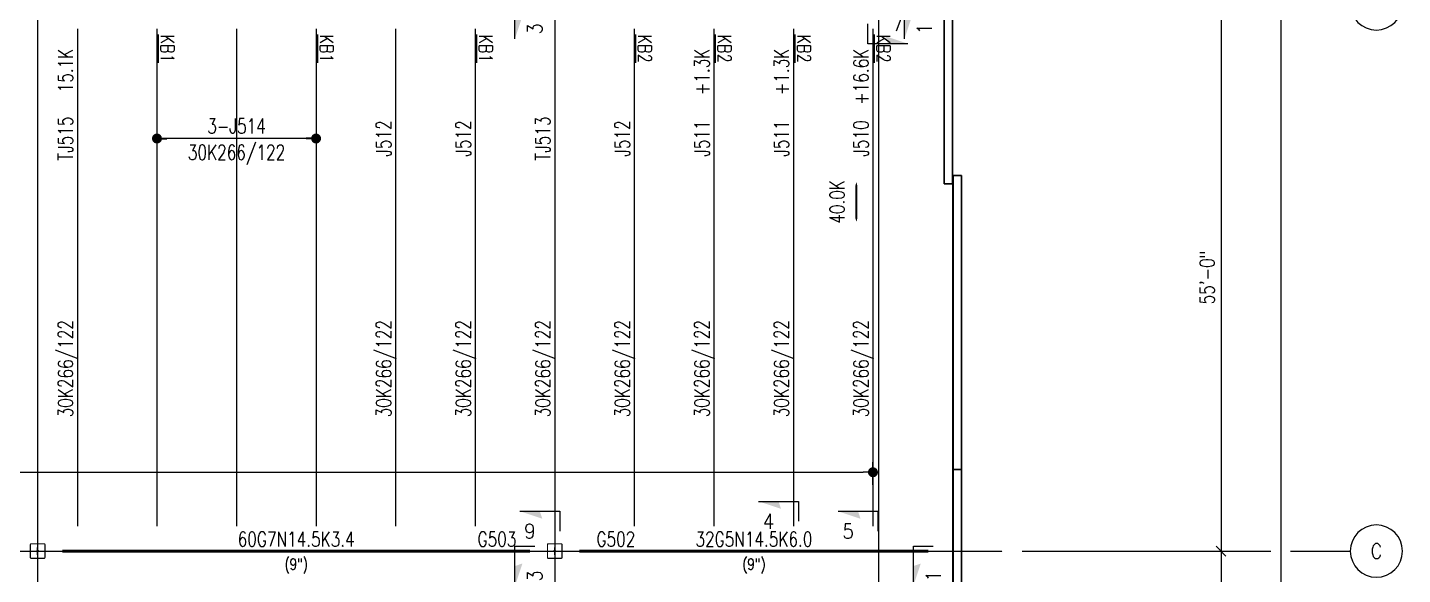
# Model space of a CAD drawing. Extents: x -14553 to 17595, y -13361 to 12610.
# Drawn here: x 7332 to 8991, y -1408 to -748 of the extents above; entities that cross this region are included whole.
import ezdxf
from ezdxf.enums import TextEntityAlignment as Align
from ezdxf.lldxf.tags import DXFTag

# ---------------------------------------------------------------- set-up
doc = ezdxf.new("R2010")
doc.units = 0
doc.header["$LTSCALE"] = 0.5
doc.header["$MEASUREMENT"] = 0
doc.linetypes.add('CENTER', pattern=[2, 1.25, -0.25, 0.25, -0.25])
doc.layers.get('0').update_dxf_attribs({"linetype": 'CONTINUOUS'})
doc.layers.get('DEFPOINTS').update_dxf_attribs({"linetype": 'CONTINUOUS'})
for name, color, linetype in [('BRIDGING-KB', 140, 'CONTINUOUS'), ('Girder-Widths', 54, 'CONTINUOUS'), ('Grid-Bubbles', 2, 'CONTINUOUS'), ('Section-Cuts', 2, 'CONTINUOUS')]:
    doc.layers.add(name, color=color, linetype=linetype)
for name, color, linetype, lineweight in [('CMU-Walls', 254, 'CONTINUOUS', 30), ('Columns', 41, 'CONTINUOUS', 40), ('Dim-Grid', 11, 'CONTINUOUS', 20), ('Girder-Marks', 50, 'CONTINUOUS', 35), ('Girders', 4, 'CONTINUOUS', 50), ('Grid-Lines', 251, 'CENTER', 5), ('Joist-Dims', 11, 'CONTINUOUS', 20), ('Joist-Loads', 50, 'CONTINUOUS', 18), ('Joist-Marks', 50, 'CONTINUOUS', 35), ('Joists', 1, 'CONTINUOUS', 15), ('Load-Key', 140, 'CONTINUOUS', 35)]:
    doc.layers.add(name, color=color, linetype=linetype, lineweight=lineweight)
doc.layers.add('ESFR - 6in MAINS', color=7, linetype='ESFR 6 MAINS', lineweight=9, true_color=0xc6c7c4)
doc.styles.add('NORMAL', font='simplex.shx', dxfattribs={"width": 0.75})
doc.styles.add('SECTION-ARROWS', font='simplex.shx', dxfattribs={"width": 0.75})
doc.styles.add('SECTION-ATTRIB-BOLD', font='simplex.shx', dxfattribs={"width": 0.75})
doc.styles.get("Standard").update_dxf_attribs({"font": 'SIMPLEX.SHX', "width": 0.75})
tags = doc.linetypes.add('ESFR 6 MAINS', pattern='A,0.25,-0.1,0,-0.1,0.25,-0.1,0,-0.1,["(6)",Standard,S=0.05,R=0,X=-0.05,Y=-0.025],-0.1,0,-0.1', length=1.1).pattern_tags.tags
tags[18] = DXFTag(74, 10)
doc.dimstyles.new('NMBS T192', dxfattribs={"dimscale": 192, "dimtxt": 0.09375, "dimasz": 0.0625, "dimexe": 0.0625, "dimexo": 0.125, "dimgap": 0.03125, "dimtad": 1, "dimdec": 4, "dimrnd": 0.0625, "dimzin": 3, "dimdsep": 46, "dimlunit": 4, "dimtxsty": 'Standard', "dimblk1": 'OBLIQUE', "dimblk2": 'OBLIQUE', "dimsah": 1, "dimcen": -0.125, "dimclrt": 2, "dimadec": 0, "dimazin": 0, "dimtfac": 0.625, "dimtdec": 4, "dimtmove": 0, "dimatfit": 2, "dimfxl": 0.0625, "dimtvp": 0.7, "dimtolj": 1, "dimtzin": 3, "dimarcsym": 0})
doc.dimstyles.new('NMBS T192 Dots', dxfattribs={"dimscale": 192, "dimtxt": 0.09375, "dimasz": 0.0625, "dimexe": 0.0625, "dimexo": 0.125, "dimgap": 0.03125, "dimtad": 1, "dimdec": 4, "dimrnd": 0.0625, "dimzin": 3, "dimdsep": 46, "dimlunit": 4, "dimtxsty": 'Standard', "dimblk": 'DOT', "dimcen": -0.125, "dimse1": 1, "dimse2": 1, "dimclrd": 4, "dimclrt": 50, "dimadec": 0, "dimazin": 0, "dimtfac": 0.625, "dimtdec": 4, "dimtmove": 0, "dimatfit": 2, "dimldrblk": 'OBLIQUE', "dimfxl": 0.0625, "dimtvp": 0.7, "dimtolj": 1, "dimtzin": 3, "dimarcsym": 0})

# ---------------------------------------------------------------- blocks, each defined once
blk = doc.blocks.new('Grid-Bub')
at = {"color": 0}
blk.add_circle((0, 0), 0.1641, dxfattribs=at)
at = {"style": 'SECTION-ATTRIB-BOLD', "width": 0.875}
blk.add_attdef('LABEL', text='', height=0.0938, dxfattribs=at).set_placement((0, 0), align=Align.MIDDLE_CENTER)
blk = doc.blocks.new('_OBLIQUE')
at = {"color": 0, "linetype": 'ByBlock'}
blk.add_line((-0.5, -0.5), (0.5, 0.5), dxfattribs=at)
blk = doc.blocks.new('*D44')
at = {"layer": 'DEFPOINTS', "color": 0, "transparency": 16777216}
for p in [(8508, -720), (8508, -1380), (8772, -1380)]:
    blk.add_point(p, dxfattribs=at)
at = {"layer": 'Dim-Grid', "color": 0, "lineweight": -2, "transparency": 16777216}
for p, q in [((8532, -720), (8784, -720)), ((8772, -720), (8772, -1380)), ((8532, -1380), (8784, -1380))]:
    blk.add_line(p, q, dxfattribs=at)
at = {"layer": 'Dim-Grid', "color": 0, "lineweight": -2, "transparency": 16777216, "xscale": 12, "yscale": 12, "zscale": 12}
for p, rotation in [((8772, -720), 90), ((8772, -1380), 270)]:
    blk.add_blockref('_OBLIQUE', p, dxfattribs=dict(at, rotation=rotation))
at = {"layer": 'Dim-Grid', "color": 2, "transparency": 16777216, "insert": (8755.3, -1050), "char_height": 18, "attachment_point": 5, "rotation": 90}
blk.add_mtext('\\A1;55\'-0"', dxfattribs=at)
blk = doc.blocks.new('*D45')
at = {"layer": 'DEFPOINTS', "color": 0, "transparency": 16777216}
for p in [(8508, -1380), (8508, -2040), (8772, -2040)]:
    blk.add_point(p, dxfattribs=at)
at = {"layer": 'Dim-Grid', "color": 0, "lineweight": -2, "transparency": 16777216}
for p, q in [((8532, -1380), (8784, -1380)), ((8772, -1380), (8772, -2040)), ((8532, -2040), (8784, -2040))]:
    blk.add_line(p, q, dxfattribs=at)
at = {"layer": 'Dim-Grid', "color": 0, "lineweight": -2, "transparency": 16777216, "xscale": 12, "yscale": 12, "zscale": 12}
for p, rotation in [((8772, -1380), 90), ((8772, -2040), 270)]:
    blk.add_blockref('_OBLIQUE', p, dxfattribs=dict(at, rotation=rotation))
at = {"layer": 'Dim-Grid', "color": 2, "transparency": 16777216, "insert": (8755.3, -1710), "char_height": 18, "attachment_point": 5, "rotation": 90}
blk.add_mtext('\\A1;55\'-0"', dxfattribs=at)
blk = doc.blocks.new('*D41')
at = {"layer": 'DEFPOINTS', "color": 0, "transparency": 16777216}
for p in [(8508, 0), (8508, -5400), (8844, -5400)]:
    blk.add_point(p, dxfattribs=at)
at = {"layer": 'Dim-Grid', "color": 0, "lineweight": -2, "transparency": 16777216}
for p, q in [((8532, 0), (8856, 0)), ((8844, 0), (8844, -5400)), ((8532, -5400), (8856, -5400))]:
    blk.add_line(p, q, dxfattribs=at)
at = {"layer": 'Dim-Grid', "color": 0, "lineweight": -2, "transparency": 16777216, "xscale": 12, "yscale": 12, "zscale": 12}
for p, rotation in [((8844, 0), 90), ((8844, -5400), 270)]:
    blk.add_blockref('_OBLIQUE', p, dxfattribs=dict(at, rotation=rotation))
at = {"layer": 'Dim-Grid', "color": 2, "transparency": 16777216, "insert": (8827.3, -2700), "char_height": 18, "attachment_point": 5, "rotation": 90}
blk.add_mtext('\\A1;450\'-0"', dxfattribs=at)
blk = doc.blocks.new('Tube')
at = {"lineweight": 15}
for p, q in [((-0.031, 0), (0.031, 0)), ((0, -0.031), (0, 0.031))]:
    blk.add_line(p, q, dxfattribs=at)
at = {"color": 0, "linetype": 'ByBlock', "const_width": 0.0104}
blk.add_lwpolyline([(-0.053, 0.061), (0.053, 0.061, -0.414214), (0.061, 0.053), (0.061, -0.053, -0.414214), (0.053, -0.061), (-0.053, -0.061, -0.414214), (-0.061, -0.053), (-0.061, 0.053, -0.414214)], format="xyb", close=True, dxfattribs=at)
blk.add_point((0, 0))
blk = doc.blocks.new('_DOT')
at = {"color": 0, "linetype": 'ByBlock'}
blk.add_line((-0.5, 0), (-1, 0), dxfattribs=at)
at = {"color": 0, "linetype": 'ByBlock', "const_width": 0.5}
blk.add_lwpolyline([(-0.25, 0, 1), (0.25, 0, 1)], format="xyb", close=True, dxfattribs=at)
blk = doc.blocks.new('*D103')
at = {"layer": 'DEFPOINTS', "color": 0, "transparency": 16777216}
for p in [(8352, -1284.9), (4224, -1324), (8352, -1324)]:
    blk.add_point(p, dxfattribs=at)
at = {"layer": 'Joist-Dims', "color": 0, "lineweight": -2, "transparency": 16777216}
for p, q in [((4224, -1300), (4224, -1272.9)), ((8352, -1300), (8352, -1272.9)), ((4236, -1284.9), (8340, -1284.9))]:
    blk.add_line(p, q, dxfattribs=at)
at = {"layer": 'Joist-Dims', "color": 0, "lineweight": -2, "transparency": 16777216, "xscale": 12, "yscale": 12, "zscale": 12, "rotation": 180}
blk.add_blockref('_DOT', (4224, -1284.9), dxfattribs=at)
at = {"layer": 'Joist-Dims', "color": 0, "lineweight": -2, "transparency": 16777216, "xscale": 12, "yscale": 12, "zscale": 12}
blk.add_blockref('_DOT', (8352, -1284.9), dxfattribs=at)
at = {"layer": 'Joist-Dims', "color": 2, "transparency": 16777216, "insert": (6288, -1269.9), "char_height": 18, "attachment_point": 5}
blk.add_mtext('\\A1;5', dxfattribs=at)
blk = doc.blocks.new('DOT')
at = {"color": 0, "linetype": 'ByBlock'}
blk.add_line((-0.5, 0), (-1, 0), dxfattribs=at)
at = {"color": 0, "linetype": 'ByBlock', "const_width": 0.5}
blk.add_lwpolyline([(-0.25, 0, 1), (0.25, 0, 1)], format="xyb", close=True, dxfattribs=at)
blk = doc.blocks.new('JDS_SectArrow')
at = {"layer": 'Section-Cuts'}
for p, q in [((0.25, 0.21875), (0.25, -0.03125)), ((0.25, -0.03125), (0.125, -0.03125))]:
    blk.add_line(p, q, dxfattribs=at)
blk.add_solid([(0.203125, 0.078125), (0.25, 0.21875), (0.25, 0.09375), (0.25, 0.21875)], dxfattribs=at)
at = {"layer": 'Section-Cuts', "color": 140, "lineweight": 30, "style": 'SECTION-ARROWS', "width": 0.875, "flags": 8}
blk.add_attdef('SECT', text='', height=0.09375, rotation=90, dxfattribs=at).set_placement((0.125, 0.15625), align=Align.MIDDLE_CENTER)
blk = doc.blocks.new('*D346')
at = {"layer": 'DEFPOINTS', "color": 0, "transparency": 16777216}
for p in [(7488, -882.4), (7488, -882.4), (7680, -882.4)]:
    blk.add_point(p, dxfattribs=at)
at = {"layer": 'Joist-Marks', "color": 4, "lineweight": -2, "transparency": 16777216}
blk.add_line((7668, -882.4), (7500, -882.4), dxfattribs=at)
at = {"layer": 'Joist-Marks', "color": 4, "lineweight": -2, "transparency": 16777216, "xscale": 12, "yscale": 12, "zscale": 12, "rotation": 180}
blk.add_blockref('_DOT', (7488, -882.4), dxfattribs=at)
at = {"layer": 'Joist-Marks', "color": 4, "lineweight": -2, "transparency": 16777216, "xscale": 12, "yscale": 12, "zscale": 12}
blk.add_blockref('_DOT', (7680, -882.4), dxfattribs=at)
at = {"layer": 'Joist-Marks', "color": 50, "transparency": 16777216, "char_height": 18, "attachment_point": 5}
for s, insert in [('\\A1;3-J514', (7584, -867.4)), ('\\A1;30K266/122', (7584, -902.1))]:
    blk.add_mtext(s, dxfattribs=dict(at, insert=insert))

msp = doc.modelspace()

# ---------------------------------------------------------------- linework, layer by layer
at = {"layer": 'CMU-Walls'}
for p, q in [((8448, -63), (8448, -936.875)), ((8438, -73), (8438, -936.875)), ((8448.75, -926.875), (8458.75, -926.875)), ((8448.75, -926.875), (8448.75, -2700)), ((8458.75, -926.875), (8458.75, -2700)), ((8438, -936.875), (8448, -936.875)), ((8448.75, -1281.5), (8458.75, -1281.5))]:
    msp.add_line(p, q, dxfattribs=at)
at = {"layer": 'Dim-Grid'}
for p, q in [((8784, -1380), (8832, -1380)), ((8856, -1380), (8928, -1380))]:
    msp.add_line(p, q, dxfattribs=at)
at = {"layer": 'ESFR - 6in MAINS'}
msp.add_line((8359, -2789), (8359, -78.01509), dxfattribs=at)
at = {"layer": 'Girders'}
for p, q in [((7938, -1380), (7374, -1380)), ((7998, -1380), (8418.75, -1380))]:
    msp.add_line(p, q, dxfattribs=at)
at = {"layer": 'Grid-Lines'}
for p, q in [((7344, 60), (7344, -5460)), ((7968, 60), (7968, -5460)), ((8448, 60), (8448, -5460)), ((-60, -1380), (8508, -1380))]:
    msp.add_line(p, q, dxfattribs=at)
at = {"layer": 'Joists', "color": 6}
msp.add_line((7392, -750), (7392, -1350), dxfattribs=at)
at = {"layer": 'Joists'}
for p, q in [((7488, -750), (7488, -1350)), ((7584, -750), (7584, -1350)), ((7680, -750), (7680, -1350)), ((7776, -750), (7776, -1350)), ((7872, -750), (7872, -1350)), ((7968, -750), (7968, -1350)), ((8064, -750), (8064, -1350)), ((8160, -750), (8160, -1350)), ((8256, -750), (8256, -1350)), ((8352, -750), (8352, -1350))]:
    msp.add_line(p, q, dxfattribs=at)
at = {"layer": 'Load-Key', "color": 2}
msp.add_lwpolyline([(8331.99843, -982.85564, 0, 9, 0), (8331.99843, -966.35564, 2.4, 2.4, 0), (8331.99843, -951.35564, 9, 0, 0), (8331.99843, -934.85564, 0, 0, 0)], format="xyseb", dxfattribs=at)

# ---------------------------------------------------------------- block references
at = {"layer": 'Columns', "xscale": 144, "yscale": 144}
for p in [(7344, -1380), (7968, -1380)]:
    msp.add_blockref('Tube', p, dxfattribs=at)
at = {"layer": 'Grid-Bubbles'}
ref = msp.add_blockref('Grid-Bub', (8959.5, -720), dxfattribs=dict(at, xscale=-192, yscale=192))
ref.add_attrib('LABEL', 'B', dxfattribs={"layer": '0', "height": 18.00005, "style": 'SECTION-ATTRIB-BOLD', "width": 0.875}).set_placement((8959.5, -720), align=Align.MIDDLE_CENTER)
ref = msp.add_blockref('Grid-Bub', (8959.5, -1380), dxfattribs=dict(at, xscale=-192, yscale=192))
ref.add_attrib('LABEL', 'C', dxfattribs={"layer": '0', "height": 18.00005, "style": 'SECTION-ATTRIB-BOLD', "width": 0.875}).set_placement((8959.5, -1380), align=Align.MIDDLE_CENTER)
at = {"layer": 'Section-Cuts'}
ref = msp.add_blockref('JDS_SectArrow', (7968, -720), dxfattribs=dict(at, xscale=192, yscale=192, rotation=179.9999999999998))
ref.add_attrib('SECT', '3', dxfattribs={"color": 140, "lineweight": 30, "height": 18, "rotation": 90, "style": 'SECTION-ARROWS', "width": 0.875}).set_placement((7944, -750), align=Align.MIDDLE_CENTER)
ref = msp.add_blockref('JDS_SectArrow', (8438, -720), dxfattribs=dict(at, xscale=192, yscale=192, rotation=179.9999999999998))
ref.add_attrib('SECT', '1', dxfattribs={"color": 140, "lineweight": 30, "height": 18, "rotation": 90, "style": 'SECTION-ARROWS', "width": 0.875}).set_placement((8414, -750), align=Align.MIDDLE_CENTER)
ref = msp.add_blockref('JDS_SectArrow', (8352, -720), dxfattribs=dict(at, xscale=192, yscale=192, rotation=269.9999999999997))
ref.add_attrib('SECT', '7', dxfattribs={"color": 140, "lineweight": 30, "height": 18, "style": 'SECTION-ARROWS', "width": 0.875}).set_placement((8382, -744), align=Align.MIDDLE_CENTER)
ref = msp.add_blockref('JDS_SectArrow', (8256, -1368.01381), dxfattribs=dict(at, xscale=192, yscale=192, rotation=89.99999999999991))
ref.add_attrib('SECT', '4', dxfattribs={"color": 140, "lineweight": 30, "height": 18, "style": 'SECTION-ARROWS', "width": 0.875}).set_placement((8226, -1344.01381), align=Align.MIDDLE_CENTER)
ref = msp.add_blockref('JDS_SectArrow', (7968, -1380), dxfattribs=dict(at, xscale=192, yscale=192, rotation=89.99999999999991))
ref.add_attrib('SECT', '9', dxfattribs={"color": 140, "lineweight": 30, "height": 18, "style": 'SECTION-ARROWS', "width": 0.875}).set_placement((7938, -1356), align=Align.MIDDLE_CENTER)
ref = msp.add_blockref('JDS_SectArrow', (8352, -1380), dxfattribs=dict(at, xscale=192, yscale=192, rotation=89.99999999999991))
ref.add_attrib('SECT', '5', dxfattribs={"color": 140, "lineweight": 30, "height": 18, "style": 'SECTION-ARROWS', "width": 0.875}).set_placement((8322, -1356), align=Align.MIDDLE_CENTER)
ref = msp.add_blockref('JDS_SectArrow', (7968, -1380), dxfattribs=dict(at, xscale=192, yscale=192, rotation=179.9999999999998))
ref.add_attrib('SECT', '3', dxfattribs={"color": 140, "lineweight": 30, "height": 18, "rotation": 90, "style": 'SECTION-ARROWS', "width": 0.875}).set_placement((7944, -1410), align=Align.MIDDLE_CENTER)
ref = msp.add_blockref('JDS_SectArrow', (8448.75, -1380), dxfattribs=dict(at, xscale=192, yscale=192, rotation=179.9999999999998))
ref.add_attrib('SECT', '1', dxfattribs={"color": 140, "lineweight": 30, "height": 18, "rotation": 90, "style": 'SECTION-ARROWS', "width": 0.875}).set_placement((8424.75, -1410), align=Align.MIDDLE_CENTER)

# ---------------------------------------------------------------- texts
at = {"layer": 'BRIDGING-KB', "style": 'NORMAL', "width": 0.8}
for s, p in [('%%UKB1', (7488, -774)), ('%%UKB1', (7680, -774)), ('%%UKB1', (7872, -774)), ('%%UKB2', (8064, -774)), ('%%UKB2', (8160, -774)), ('%%UKB2', (8256, -774)), ('%%UKB2', (8352, -774))]:
    msp.add_text(s, height=16, rotation=270.00014526, dxfattribs=at).set_placement(p, align=Align.BOTTOM_CENTER)
at = {"layer": 'Girder-Marks', "width": 0.75}
for s, p in [('60G7N14.5K3.4', (7656, -1380)), ('32G5N14.5K6.0', (8208.375, -1380))]:
    msp.add_text(s, height=18, dxfattribs=at).set_placement(p, align=Align.BOTTOM_CENTER)
msp.add_text('G503     ', height=18, dxfattribs=at).set_placement((7968, -1380), align=Align.BOTTOM_RIGHT)
msp.add_text('     G502', height=18, dxfattribs=at).set_placement((7968, -1380), align=Align.BOTTOM_LEFT)
at = {"layer": 'Girder-Widths', "width": 0.75}
for p in [(7656, -1389), (8208.375, -1389)]:
    msp.add_text('(9")', height=13.5, dxfattribs=at).set_placement(p, align=Align.TOP_CENTER)
at = {"layer": 'Joist-Loads', "width": 0.75}
for s, p in [('15.1K', (7392, -774)), ('+1.3K', (8160, -774)), ('+1.3K', (8256, -774)), ('+16.6K', (8352, -774))]:
    msp.add_text(s, height=18, rotation=90, dxfattribs=at).set_placement(p, align=Align.BOTTOM_RIGHT)
at = {"layer": 'Joist-Marks', "width": 0.75}
for s, p in [('TJ515', (7392, -882.40937)), ('J512', (7776, -882.40937)), ('J512', (7872, -882.40937)), ('TJ513', (7968, -882.40937)), ('J512', (8064, -882.40937)), ('J510', (8352, -882.40937)), ('J511', (8160, -882.40937)), ('J511', (8256, -882.40937)), ('30K266/122', (7392, -1160)), ('30K266/122', (7776, -1160)), ('30K266/122', (7872, -1160)), ('30K266/122', (7968, -1160)), ('30K266/122', (8064, -1160)), ('30K266/122', (8160, -1160)), ('30K266/122', (8256, -1160)), ('30K266/122', (8352, -1160))]:
    msp.add_text(s, height=18, rotation=90, dxfattribs=at).set_placement(p, align=Align.BOTTOM_CENTER)
at = {"layer": 'Load-Key', "color": 2, "style": 'NORMAL', "width": 0.75}
msp.add_text('40.0K', height=18, rotation=90, dxfattribs=at).set_placement((8323.14086, -958.85564), align=Align.BOTTOM_CENTER)

# ---------------------------------------------------------------- dimensions: what is measured, and where the dimension line sits
at = {"layer": 'Dim-Grid'}
for base, p1, p2, picture, middle in [((8844, -5400), (8508, 0), (8508, -5400), '*D41', (8827.28571, -2700)), ((8772, -1380), (8508, -720), (8508, -1380), '*D44', (8755.28571, -1050)), ((8772, -2040), (8508, -1380), (8508, -2040), '*D45', (8755.28571, -1710))]:
    dim = msp.add_linear_dim(base=base, p1=p1, p2=p2, angle=90, dimstyle='NMBS T192', dxfattribs=at)
    dim.commit()
    dim.dimension.update_dxf_attribs({"geometry": picture, "text_midpoint": middle})
at = {"layer": 'Joist-Dims'}
dim = msp.add_linear_dim(base=(8352, -1284.88092), p1=(4224, -1324), p2=(8352, -1324), angle=180, text='5', dimstyle='NMBS T192', override={"dimblk1": 'DOT', "dimblk2": 'DOT'}, dxfattribs=at)
dim.commit()
dim.dimension.update_dxf_attribs({"geometry": '*D103', "text_midpoint": (6288, -1269.88092)})
at = {"layer": 'Joist-Marks'}
dim = msp.add_linear_dim(base=(7488, -882.40937), p1=(7680, -882.40937), p2=(7488, -882.40937), text='3-J514\\X30K266/122', dimstyle='NMBS T192 Dots', dxfattribs=at)
dim.commit()
dim.dimension.update_dxf_attribs({"geometry": '*D346', "text_midpoint": (7584, -882.40937)})

doc.saveas('drawing.dxf')
